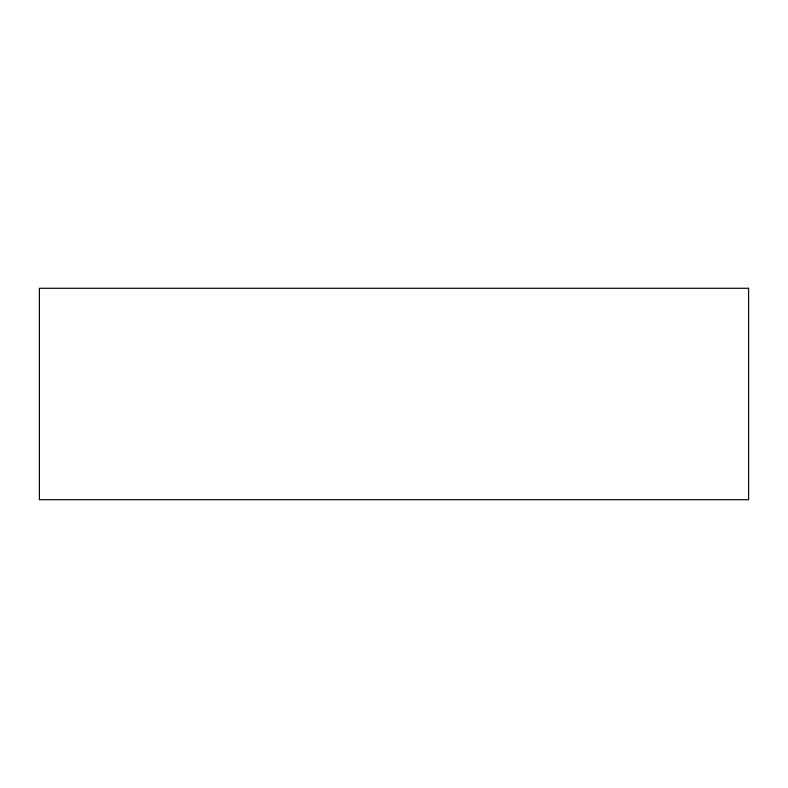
<?xml version="1.0" encoding="UTF-8"?>
<svg xmlns="http://www.w3.org/2000/svg" width="788" height="788" viewBox="0 0 788 788"><rect width="100%" height="100%" fill="white"/><g stroke="black" fill="none" stroke-linecap="round" stroke-linejoin="round"><path stroke-width="1.18" d="M748.6 288.28L39.4 288.28L39.4 499.72L748.6 499.72L748.6 288.28"/></g></svg>
